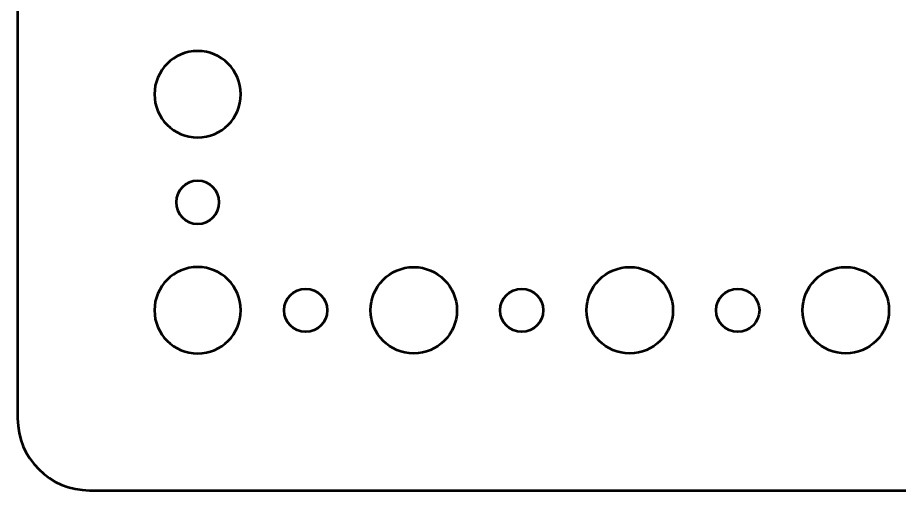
# Model space of a CAD drawing. Header units: centimetres. Extents: x -87 to 69, y -70 to 88.
# Drawn here: x -8 to -1.88, y -70.25 to -66.97 of the extents above; entities that cross this region are included whole.
import ezdxf

# ---------------------------------------------------------------- set-up
doc = ezdxf.new("R2010")
doc.units = ezdxf.units.CM
doc.header["$MEASUREMENT"] = 0
doc.layers.add('Layer 1', color=7, linetype='Continuous')

msp = doc.modelspace()

# ---------------------------------------------------------------- linework, layer by layer
at = {"layer": 'Layer 1', "lineweight": 53}
for centre, major_axis in [((-5.24999, -69.00001), (0, 0.30001)), ((-3.74999, -69.00001), (0, 0.30001)), ((-2.24999, -69.00001), (0, 0.30001)), ((-6, -69), (0, 0.15)), ((-4.5, -69), (0, 0.15)), ((-3, -69), (0, 0.15))]:
    msp.add_ellipse(centre, major_axis=major_axis, ratio=1, dxfattribs=at)
for points, knots in [([(-8, -69.75), (-8, -69.75), (-8, -20.25), (-8, -20.25), (-8, -20.25), (-8, -19.97386), (-7.77614, -19.75), (-7.5, -19.75), (-7.5, -19.75), (-7.5, -19.75), (37.5, -19.75), (37.5, -19.75), (37.5, -19.75), (37.77614, -19.75), (38, -19.97386), (38, -20.25), (38, -20.25), (38, -20.25), (38, -69.75), (38, -69.75), (38, -69.75), (38, -70.02614), (37.77614, -70.25), (37.5, -70.25), (37.5, -70.25), (37.5, -70.25), (-7.5, -70.25), (-7.5, -70.25), (-7.5, -70.25), (-7.77614, -70.25), (-8, -70.02614), (-8, -69.75)], [0, 0, 0, 0, 0.1111111, 0.1111111, 0.1111111, 0.1111111, 0.2222222, 0.2222222, 0.2222222, 0.2222222, 0.3333333, 0.3333333, 0.3333333, 0.3333333, 0.4444444, 0.4444444, 0.4444444, 0.4444444, 0.5555556, 0.5555556, 0.5555556, 0.5555556, 0.6666667, 0.6666667, 0.6666667, 0.6666667, 0.7777778, 0.7777778, 0.7777778, 0.7777778, 1, 1, 1, 1]), ([(-7.05, -67.5), (-7.05, -67.33431), (-6.91569, -67.2), (-6.75, -67.2), (-6.75, -67.2), (-6.58431, -67.2), (-6.45, -67.33431), (-6.45, -67.5), (-6.45, -67.5), (-6.45, -67.66569), (-6.58431, -67.8), (-6.75, -67.8), (-6.75, -67.8), (-6.91569, -67.8), (-7.05, -67.66569), (-7.05, -67.5)], [0, 0, 0, 0, 0.2, 0.2, 0.2, 0.2, 0.4, 0.4, 0.4, 0.4, 0.6, 0.6, 0.6, 0.6, 1, 1, 1, 1]), ([(-6.9, -68.25), (-6.9, -68.16716), (-6.83284, -68.1), (-6.75, -68.1), (-6.75, -68.1), (-6.66716, -68.1), (-6.6, -68.16716), (-6.6, -68.25), (-6.6, -68.25), (-6.6, -68.33284), (-6.66716, -68.4), (-6.75, -68.4), (-6.75, -68.4), (-6.83284, -68.4), (-6.9, -68.33284), (-6.9, -68.25)], [0, 0, 0, 0, 0.2, 0.2, 0.2, 0.2, 0.4, 0.4, 0.4, 0.4, 0.6, 0.6, 0.6, 0.6, 1, 1, 1, 1]), ([(-7.05, -69), (-7.05, -68.83431), (-6.91569, -68.7), (-6.75, -68.7), (-6.75, -68.7), (-6.58431, -68.7), (-6.45, -68.83431), (-6.45, -69), (-6.45, -69), (-6.45, -69.16569), (-6.58431, -69.3), (-6.75, -69.3), (-6.75, -69.3), (-6.91569, -69.3), (-7.05, -69.16569), (-7.05, -69)], [0, 0, 0, 0, 0.2, 0.2, 0.2, 0.2, 0.4, 0.4, 0.4, 0.4, 0.6, 0.6, 0.6, 0.6, 1, 1, 1, 1])]:
    msp.add_open_spline(points, degree=3, knots=knots, dxfattribs=at)

doc.saveas('drawing.dxf')
